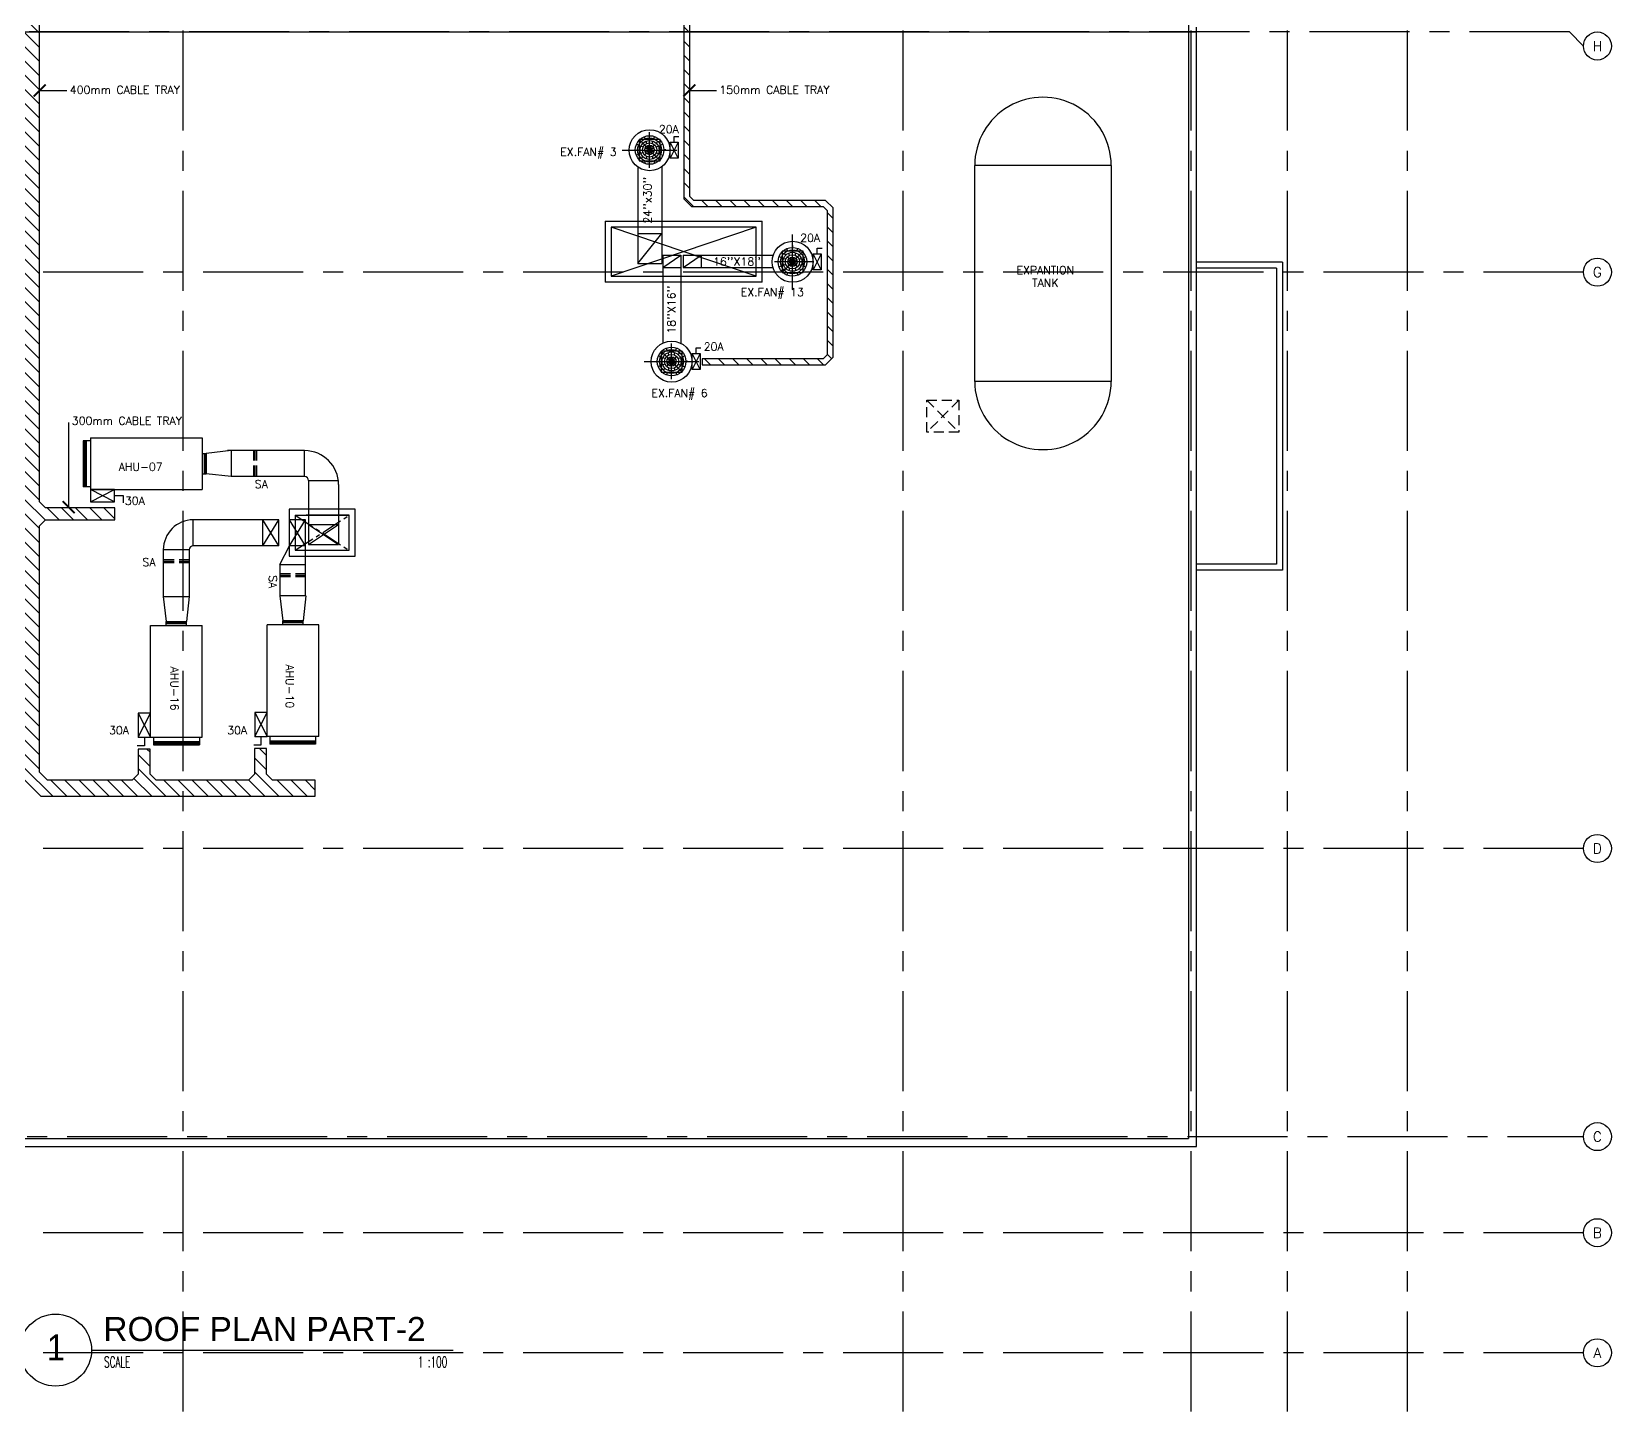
# Model space of a CAD drawing. Extents: x 88800.1 to 88879.5, y 39808.6 to 39887.1.
# Drawn here: x 88839.98 to 88879.47, y 39808.57 to 39843.04 of the extents above; entities that cross this region are included whole.
import ezdxf
from ezdxf.enums import TextEntityAlignment as Align

# ---------------------------------------------------------------- set-up
doc = ezdxf.new("R2010")
doc.units = 0
doc.header["$MEASUREMENT"] = 0
for name, pattern in [('CENTER2', [1.125, 0.75, -0.125, 0.125, -0.125]), ('CENTERX2', [4, 2.5, -0.5, 0.5, -0.5]), ('HIDDEN', [0.375, 0.25, -0.125])]:
    doc.linetypes.add(name, pattern=pattern)
doc.layers.get('0').update_dxf_attribs({"color": 9, "linetype": 'CONTINUOUS'})
for name, color, linetype in [('AX', 9, 'CONTINUOUS'), ('AX-CR', 7, 'CONTINUOUS'), ('AX-TXT', 6, 'CONTINUOUS'), ('AXES', 11, 'CENTERX2'), ('CER', 2, 'CONTINUOUS'), ('CTXT', 6, 'CONTINUOUS'), ('DOOR-NO', 11, 'CONTINUOUS'), ('DUCT', 11, 'CONTINUOUS'), ('E-HATCH', 11, 'CONTINUOUS'), ('E-SOCKETS', 4, 'CONTINUOUS'), ('E-TRAY', 2, 'CONTINUOUS'), ('E-TXT', 2, 'CONTINUOUS'), ('EJ', 11, 'CONTINUOUS'), ('EXDUCT', 11, 'CONTINUOUS'), ('PROJ-L', 9, 'CONTINUOUS'), ('RM-NAME', 2, 'CONTINUOUS'), ('ROOF', 9, 'CONTINUOUS'), ('SAD', 11, 'CONTINUOUS'), ('SHAFT', 9, 'CONTINUOUS'), ('WALL', 9, 'CONTINUOUS')]:
    doc.layers.add(name, color=color, linetype=linetype)
doc.styles.add('ROMANS', font='ROMANS.shx')
doc.styles.add('TTXT', font='ARIAL.TTF', dxfattribs={"width": 0.6})
doc.dimstyles.new('STANDARD in', dxfattribs={"dimtxt": 0.24, "dimasz": 0.1, "dimexe": 0.07, "dimexo": 0.07, "dimgap": 0.05, "dimtad": 1, "dimdec": 3, "dimzin": 0, "dimdsep": 46, "dimtxsty": 'ROMANS', "dimblk": 'ARCHTICK', "dimcen": 0.05, "dimdle": 0.05, "dimclrd": 4, "dimclre": 4, "dimclrt": 2, "dimadec": 0, "dimazin": 0, "dimtfac": 1, "dimtdec": 3, "dimtmove": 2, "dimatfit": 3, "dimldrblk": 'ARCHTICK', "dimfxl": 0, "dimtolj": 1, "dimtzin": 0, "dimarcsym": 0})

# ---------------------------------------------------------------- blocks, each defined once
blk = doc.blocks.new('AXR')
at = {"layer": 'AX-CR'}
blk.add_circle((350, 0), 350, dxfattribs=at)
at = {"layer": 'AX-TXT', "style": 'ROMANS'}
blk.add_attdef('AX', text='', height=250, dxfattribs=at).set_placement((350, 0), align=Align.MIDDLE)

msp = doc.modelspace()

# ---------------------------------------------------------------- hatches: boundary and pattern name
at = {"layer": 'DOOR-NO'}
h = msp.add_hatch(dxfattribs=at)
h.set_pattern_fill('ANSI37', color=2, scale=100, angle=180, style=0)
h.set_pattern_definition([(315, (88849.840988, 39991.666679), (-0.0088388347, -0.0088388348), []), (225, (88849.840988, 39991.666679), (-0.0088388347, 0.0088388348), [])])
h.paths.add_polyline_path([(88844.296, 39831.994), (88844.346, 39831.994), (88844.346, 39832.5), (88844.296, 39832.5)])
h = msp.add_hatch(dxfattribs=at)
h.set_pattern_fill('ANSI37', color=2, scale=100, angle=270, style=0)
h.set_pattern_definition([(45, (88684.178574, 39833.798838), (0.0088388347, -0.0088388348), []), (315, (88684.178574, 39833.798838), (-0.0088388347, -0.0088388348), [])])
h.paths.add_polyline_path([(88843.851, 39828.254), (88843.851, 39828.304), (88843.345, 39828.304), (88843.345, 39828.254)])
h = msp.add_hatch(dxfattribs=at)
h.set_pattern_fill('ANSI37', color=2, scale=100, angle=90, style=0)
h.set_pattern_definition([(135, (89005.932662, 39833.814864), (-0.0088388347, -0.0088388348), []), (225, (89005.932662, 39833.814864), (0.0088388347, -0.0088388348), [])])
h.paths.add_polyline_path([(88846.766, 39828.27), (88846.766, 39828.32), (88846.26, 39828.32), (88846.26, 39828.27)])
at = {"layer": 'E-HATCH', "linetype": 'Continuous'}
h = msp.add_hatch(dxfattribs=at)
h.set_pattern_fill('ANSI31', color=256, scale=2, angle=90, style=0)
h.paths.add_polyline_path([(88856.435, 39844.943), (88856.248, 39845.131), (88847.97, 39845.131), (88847.77, 39845.331), (88847.77, 39853.319), (88847.97, 39853.519), (88852.639, 39853.519), (88852.789, 39853.669), (88857.389, 39853.669), (88857.489, 39853.569), (88857.489, 39850.821), (88857.639, 39850.821), (88857.639, 39853.631), (88857.451, 39853.819), (88852.786, 39853.819), (88852.636, 39853.969), (88852.636, 39855.734), (88852.336, 39855.734), (88852.336, 39853.969), (88852.186, 39853.819), (88841.148, 39853.819), (88840.998, 39853.969), (88840.998, 39855.734), (88840.698, 39855.734), (88840.698, 39853.845), (88841.024, 39853.519), (88847.17, 39853.519), (88847.37, 39853.319), (88847.37, 39845.781), (88847.17, 39845.581), (88821.283, 39845.581), (88821.133, 39845.731), (88821.133, 39859.294), (88820.657, 39859.77), (88818.802, 39859.77), (88818.802, 39859.47), (88820.533, 39859.47), (88820.833, 39859.17), (88820.833, 39852.181), (88820.683, 39852.031), (88820.454, 39852.031), (88820.454, 39851.731), (88820.683, 39851.731), (88820.833, 39851.581), (88820.833, 39845.731), (88820.683, 39845.581), (88809.096, 39845.581), (88809.096, 39844.981), (88839.481, 39844.981), (88839.781, 39844.681), (88839.781, 39824.369), (88840.215, 39823.935), (88847.071, 39823.935), (88847.071, 39824.335), (88846.006, 39824.335), (88845.856, 39824.485), (88845.856, 39825.133), (88845.556, 39825.133), (88845.556, 39824.485), (88845.406, 39824.335), (88843.091, 39824.335), (88842.941, 39824.485), (88842.941, 39825.116), (88842.641, 39825.116), (88842.641, 39824.485), (88842.491, 39824.335), (88840.381, 39824.335), (88840.181, 39824.535), (88840.181, 39830.691), (88840.331, 39830.841), (88842.061, 39830.841), (88842.061, 39831.141), (88840.331, 39831.141), (88840.181, 39831.291), (88840.181, 39844.681), (88840.481, 39844.981), (88856.185, 39844.981), (88856.285, 39844.881), (88856.285, 39838.862), (88856.473, 39838.674), (88859.766, 39838.674), (88859.866, 39838.574), (88859.866, 39834.966), (88859.766, 39834.866), (88856.745, 39834.866), (88856.745, 39834.716), (88859.828, 39834.716), (88860.016, 39834.904), (88860.016, 39838.637), (88859.828, 39838.824), (88856.535, 39838.824), (88856.435, 39838.924)])

# ---------------------------------------------------------------- linework, layer by layer
at = {"layer": 'AX', "color": 2, "linetype": 'HIDDEN'}
for p, q in [((88845.528, 39832.572), (88845.528, 39831.922)), ((88845.563, 39832.572), (88845.563, 39831.922)), ((88845.602, 39832.572), (88845.602, 39831.922)), ((88843.922, 39829.842), (88843.272, 39829.842)), ((88843.922, 39829.802), (88843.272, 39829.802)), ((88843.922, 39829.767), (88843.272, 39829.767)), ((88846.829, 39829.49), (88846.199, 39829.49)), ((88846.829, 39829.455), (88846.199, 39829.455)), ((88846.829, 39829.416), (88846.199, 39829.416))]:
    msp.add_line(p, q, dxfattribs=at)
at = {"layer": 'AX', "color": 2}
for p, q in [((88846.905, 39830.228), (88847.655, 39830.728)), ((88846.905, 39830.728), (88847.655, 39830.228))]:
    msp.add_line(p, q, dxfattribs=at)
at = {"layer": 'AX-CR'}
msp.add_circle((88879.12, 39813.032), 0.35, dxfattribs=at)
at = {"layer": 'AXES'}
for p, q in [((88843.77, 39808.567), (88843.77, 39886.38)), ((88861.77, 39808.567), (88861.77, 39886.38)), ((88868.97, 39808.567), (88868.97, 39886.38)), ((88871.37, 39808.567), (88871.37, 39886.38)), ((88874.37, 39808.567), (88874.37, 39886.38)), ((88878.42, 39843.032), (88801.221, 39843.032)), ((88878.42, 39843.032), (88878.77, 39842.682)), ((88878.77, 39837.032), (88800.871, 39837.032)), ((88878.77, 39822.632), (88800.871, 39822.632)), ((88800.871, 39815.432), (88878.77, 39815.432)), ((88878.77, 39813.032), (88824.866, 39813.032)), ((88878.77, 39810.032), (88800.871, 39810.032))]:
    msp.add_line(p, q, dxfattribs=at)
at = {"layer": 'CER', "color": 6}
msp.add_line((88841.481, 39810.098), (88850.517, 39810.098), dxfattribs=at)
msp.add_circle((88840.581, 39810.098), 0.9, dxfattribs=at)
at = {"layer": 'DOOR-NO', "color": 11}
for p, q in [((88863.555, 39834.303), (88863.555, 39839.696)), ((88866.967, 39839.696), (88863.555, 39839.696)), ((88866.967, 39839.696), (88866.967, 39834.303)), ((88866.967, 39834.303), (88863.555, 39834.303)), ((88841.456, 39832.892), (88844.246, 39832.892)), ((88841.456, 39832.892), (88841.456, 39831.602)), ((88844.246, 39832.892), (88844.246, 39831.602)), ((88841.456, 39831.602), (88844.246, 39831.602)), ((88842.953, 39825.414), (88842.953, 39828.204)), ((88842.953, 39828.204), (88844.243, 39828.204)), ((88844.243, 39825.414), (88844.243, 39828.204)), ((88845.868, 39825.43), (88845.868, 39828.22)), ((88847.158, 39828.22), (88845.868, 39828.22)), ((88847.158, 39825.43), (88847.158, 39828.22)), ((88842.953, 39825.414), (88844.243, 39825.414)), ((88847.158, 39825.43), (88845.868, 39825.43))]:
    msp.add_line(p, q, dxfattribs=at)
at = {"layer": 'DOOR-NO', "color": 2}
for p, q in [((88841.267, 39832.814), (88841.267, 39831.671)), ((88841.456, 39832.814), (88841.267, 39832.814)), ((88841.294, 39832.823), (88841.294, 39831.68)), ((88841.312, 39832.814), (88841.312, 39831.671)), ((88841.344, 39832.814), (88841.344, 39831.671)), ((88841.456, 39831.671), (88841.267, 39831.671))]:
    msp.add_line(p, q, dxfattribs=at)
at = {"layer": 'DOOR-NO', "color": 6}
for p, q in [((88841.456, 39832.892), (88841.456, 39831.602)), ((88842.953, 39825.414), (88844.243, 39825.414)), ((88847.158, 39825.43), (88845.868, 39825.43))]:
    msp.add_line(p, q, dxfattribs=at)
at = {"layer": 'DOOR-NO', "color": 3}
for p, q in [((88844.246, 39832.5), (88844.346, 39832.5)), ((88844.246, 39831.994), (88844.346, 39831.994)), ((88843.345, 39828.204), (88843.345, 39828.304)), ((88843.851, 39828.204), (88843.851, 39828.304)), ((88846.26, 39828.22), (88846.26, 39828.32)), ((88846.766, 39828.22), (88846.766, 39828.32)), ((88843.022, 39825.252), (88844.165, 39825.252)), ((88843.031, 39825.414), (88843.031, 39825.225)), ((88843.031, 39825.301), (88844.174, 39825.301)), ((88843.031, 39825.27), (88844.174, 39825.27)), ((88843.031, 39825.225), (88844.174, 39825.225)), ((88844.174, 39825.414), (88844.174, 39825.225)), ((88845.937, 39825.43), (88845.937, 39825.241)), ((88847.08, 39825.317), (88845.937, 39825.317)), ((88847.08, 39825.286), (88845.937, 39825.286)), ((88847.08, 39825.241), (88845.937, 39825.241)), ((88847.089, 39825.268), (88845.946, 39825.268)), ((88847.08, 39825.43), (88847.08, 39825.241))]:
    msp.add_line(p, q, dxfattribs=at)
at = {"layer": 'DOOR-NO'}
for p, q in [((88844.296, 39832.5), (88844.296, 39831.994)), ((88844.346, 39832.5), (88844.346, 39831.994)), ((88843.345, 39828.304), (88843.851, 39828.304)), ((88843.345, 39828.254), (88843.851, 39828.254)), ((88846.766, 39828.32), (88846.26, 39828.32)), ((88846.766, 39828.27), (88846.26, 39828.27))]:
    msp.add_line(p, q, dxfattribs=at)
at = {"layer": 'DOOR-NO', "color": 11}
for centre, major_axis, start_param, end_param in [((88865.261, 39839.696), (1.206, 1.206), 5.497787, 8.63938), ((88865.261, 39834.303), (-1.206, 1.206), 0.785398, 3.926991)]:
    msp.add_ellipse(centre, major_axis=major_axis, ratio=1, start_param=start_param, end_param=end_param, dxfattribs=at)
at = {"layer": 'DUCT', "color": 11}
for p, q in [((88855.155, 39840.202), (88855.1, 39840.226)), ((88855.692, 39840.343), (88855.164, 39840.343)), ((88855.164, 39840.343), (88855.164, 39839.815)), ((88855.164, 39840.343), (88855.692, 39839.815)), ((88855.262, 39840.253), (88855.22, 39840.296)), ((88855.321, 39840.36), (88855.3, 39840.416)), ((88855.363, 39840.248), (88855.342, 39840.304)), ((88855.428, 39839.642), (88855.428, 39840.529)), ((88855.489, 39840.248), (88855.51, 39840.304)), ((88855.532, 39840.36), (88855.553, 39840.416)), ((88855.59, 39840.253), (88855.632, 39840.296)), ((88855.692, 39839.815), (88855.692, 39840.343)), ((88855.698, 39840.202), (88855.753, 39840.226)), ((88854.746, 39840.079), (88856.107, 39840.079)), ((88855.151, 39839.975), (88855.095, 39839.953)), ((88855.13, 39840.084), (88855.19, 39840.084)), ((88855.262, 39840.019), (88855.207, 39839.997)), ((88855.265, 39840.154), (88855.21, 39840.178)), ((88855.262, 39839.913), (88855.22, 39839.87)), ((88855.426, 39840.082), (88855.304, 39840.21)), ((88855.426, 39840.084), (88855.304, 39839.957)), ((88855.426, 39840.084), (88855.318, 39840.041)), ((88855.426, 39840.084), (88855.32, 39840.13)), ((88855.363, 39839.918), (88855.342, 39839.862)), ((88855.426, 39840.082), (88855.385, 39840.192)), ((88855.426, 39840.084), (88855.385, 39839.974)), ((88855.426, 39840.082), (88855.549, 39840.21)), ((88855.426, 39840.082), (88855.468, 39840.192)), ((88855.426, 39840.084), (88855.533, 39840.13)), ((88855.426, 39840.084), (88855.534, 39840.041)), ((88855.426, 39840.084), (88855.549, 39839.957)), ((88855.426, 39840.084), (88855.468, 39839.974)), ((88855.489, 39839.918), (88855.51, 39839.862)), ((88855.588, 39840.154), (88855.643, 39840.178)), ((88855.59, 39840.019), (88855.646, 39839.997)), ((88855.59, 39839.913), (88855.632, 39839.87)), ((88855.722, 39840.084), (88855.662, 39840.084)), ((88855.702, 39839.975), (88855.757, 39839.953)), ((88855.164, 39839.815), (88855.692, 39839.815)), ((88855.321, 39839.806), (88855.3, 39839.75)), ((88855.532, 39839.806), (88855.553, 39839.75)), ((88859.003, 39836.608), (88859.003, 39837.969)), ((88859.267, 39837.554), (88858.739, 39837.554)), ((88858.739, 39837.554), (88858.739, 39837.026)), ((88858.739, 39837.026), (88859.267, 39837.554)), ((88858.83, 39837.453), (88858.787, 39837.494)), ((88858.881, 39837.56), (88858.857, 39837.615)), ((88858.929, 39837.45), (88858.905, 39837.505)), ((88858.999, 39837.701), (88858.999, 39837.644)), ((88858.999, 39837.584), (88858.999, 39837.524)), ((88859.064, 39837.452), (88859.086, 39837.508)), ((88859.108, 39837.564), (88859.13, 39837.62)), ((88859.17, 39837.453), (88859.213, 39837.494)), ((88859.267, 39837.026), (88859.267, 39837.554)), ((88859.515, 39837.29), (88858.554, 39837.29)), ((88858.723, 39837.394), (88858.667, 39837.415)), ((88858.723, 39837.183), (88858.667, 39837.162)), ((88858.835, 39837.351), (88858.779, 39837.373)), ((88858.835, 39837.226), (88858.779, 39837.204)), ((88858.83, 39837.124), (88858.787, 39837.083)), ((88859.001, 39837.288), (88858.873, 39837.411)), ((88859.001, 39837.288), (88858.873, 39837.166)), ((88859.001, 39837.288), (88858.891, 39837.33)), ((88859.001, 39837.288), (88858.891, 39837.247)), ((88858.929, 39837.127), (88858.905, 39837.072)), ((88858.999, 39837.288), (88858.953, 39837.395)), ((88858.999, 39837.288), (88858.953, 39837.182)), ((88858.999, 39837.288), (88859.126, 39837.411)), ((88858.999, 39837.288), (88859.042, 39837.396)), ((88858.999, 39837.288), (88859.109, 39837.33)), ((88858.999, 39837.288), (88859.126, 39837.166)), ((88858.999, 39837.288), (88859.042, 39837.18)), ((88858.999, 39837.288), (88859.109, 39837.247)), ((88859.064, 39837.125), (88859.086, 39837.069)), ((88859.165, 39837.351), (88859.221, 39837.373)), ((88859.165, 39837.226), (88859.221, 39837.204)), ((88859.17, 39837.124), (88859.213, 39837.083)), ((88859.277, 39837.394), (88859.333, 39837.415)), ((88859.277, 39837.183), (88859.333, 39837.162)), ((88858.739, 39837.026), (88859.267, 39837.026)), ((88858.881, 39837.017), (88858.857, 39836.962)), ((88858.999, 39836.992), (88858.999, 39837.052)), ((88859.108, 39837.013), (88859.13, 39836.957)), ((88855.871, 39835.077), (88855.849, 39835.133)), ((88855.978, 39834.359), (88855.978, 39835.245)), ((88856.082, 39835.077), (88856.103, 39835.133)), ((88855.296, 39834.796), (88856.657, 39834.796)), ((88855.701, 39834.691), (88855.645, 39834.669)), ((88855.705, 39834.919), (88855.65, 39834.943)), ((88855.68, 39834.8), (88855.74, 39834.8)), ((88856.242, 39835.06), (88855.714, 39835.06)), ((88855.714, 39835.06), (88855.714, 39834.532)), ((88855.714, 39835.06), (88856.242, 39834.532)), ((88855.812, 39834.735), (88855.757, 39834.713)), ((88855.815, 39834.871), (88855.76, 39834.895)), ((88855.812, 39834.969), (88855.77, 39835.012)), ((88855.976, 39834.799), (88855.854, 39834.926)), ((88855.976, 39834.8), (88855.854, 39834.673)), ((88855.976, 39834.8), (88855.868, 39834.757)), ((88855.976, 39834.8), (88855.87, 39834.847)), ((88855.913, 39834.964), (88855.892, 39835.02)), ((88855.976, 39834.799), (88855.935, 39834.908)), ((88855.976, 39834.8), (88855.935, 39834.691)), ((88855.976, 39834.799), (88856.099, 39834.926)), ((88855.976, 39834.799), (88856.018, 39834.908)), ((88855.976, 39834.8), (88856.083, 39834.847)), ((88855.976, 39834.8), (88856.084, 39834.757)), ((88855.976, 39834.8), (88856.099, 39834.673)), ((88855.976, 39834.8), (88856.018, 39834.691)), ((88856.039, 39834.964), (88856.06, 39835.02)), ((88856.138, 39834.871), (88856.193, 39834.895)), ((88856.14, 39834.969), (88856.182, 39835.012)), ((88856.14, 39834.735), (88856.196, 39834.713)), ((88856.272, 39834.8), (88856.212, 39834.8)), ((88856.242, 39834.532), (88856.242, 39835.06)), ((88856.248, 39834.919), (88856.303, 39834.943)), ((88856.252, 39834.691), (88856.307, 39834.669)), ((88855.714, 39834.532), (88856.242, 39834.532)), ((88855.812, 39834.63), (88855.77, 39834.586)), ((88855.871, 39834.522), (88855.849, 39834.466)), ((88855.913, 39834.634), (88855.892, 39834.578)), ((88856.039, 39834.634), (88856.06, 39834.578)), ((88856.082, 39834.522), (88856.103, 39834.466)), ((88856.14, 39834.63), (88856.182, 39834.586))]:
    msp.add_line(p, q, dxfattribs=at)
at = {"layer": 'DUCT', "color": 1}
for p, q in [((88855.838, 39840.084), (88855.782, 39840.084)), ((88856.388, 39834.8), (88856.332, 39834.8))]:
    msp.add_line(p, q, dxfattribs=at)
at = {"layer": 'DUCT'}
for p, q in [((88844.97, 39832.572), (88844.346, 39832.5)), ((88845.818, 39832.572), (88844.97, 39832.572)), ((88844.97, 39832.572), (88844.97, 39831.922)), ((88846.805, 39831.922), (88846.805, 39832.572)), ((88844.97, 39831.922), (88844.346, 39831.994)), ((88846.805, 39831.922), (88844.97, 39831.922)), ((88846.905, 39831.822), (88846.905, 39830.228)), ((88846.905, 39831.822), (88847.649, 39831.822)), ((88844.023, 39830.195), (88844.023, 39830.845)), ((88846.829, 39830.845), (88846.429, 39830.845)), ((88843.273, 39830.095), (88843.273, 39828.928)), ((88843.923, 39830.095), (88843.273, 39830.095)), ((88843.923, 39830.095), (88843.923, 39828.928)), ((88846.188, 39829.726), (88846.429, 39830.195)), ((88846.829, 39830.195), (88846.429, 39830.195)), ((88846.188, 39829.726), (88846.188, 39828.944)), ((88846.188, 39829.726), (88846.829, 39829.726)), ((88843.273, 39828.928), (88843.923, 39828.928)), ((88843.273, 39828.928), (88843.345, 39828.304)), ((88843.923, 39828.928), (88843.851, 39828.304)), ((88846.838, 39828.944), (88846.188, 39828.944)), ((88846.188, 39828.944), (88846.26, 39828.32)), ((88846.838, 39828.944), (88846.766, 39828.32))]:
    msp.add_line(p, q, dxfattribs=at)
at = {"layer": 'DUCT', "linetype": 'ByBlock'}
for p, q in [((88846.805, 39832.572), (88844.877, 39832.572)), ((88846.163, 39830.845), (88844.023, 39830.845)), ((88845.763, 39830.195), (88845.763, 39830.845)), ((88846.163, 39830.195), (88846.163, 39830.845)), ((88846.429, 39830.195), (88846.429, 39830.845)), ((88846.829, 39828.944), (88846.829, 39830.845)), ((88846.163, 39830.195), (88844.023, 39830.195))]:
    msp.add_line(p, q, dxfattribs=at)
at = {"layer": 'DUCT', "color": 2, "linetype": 'ByBlock'}
for p, q in [((88845.763, 39830.195), (88846.163, 39830.845)), ((88846.163, 39830.195), (88845.763, 39830.845)), ((88846.829, 39830.195), (88846.429, 39830.845)), ((88846.429, 39830.195), (88846.829, 39830.845))]:
    msp.add_line(p, q, dxfattribs=at)
at = {"layer": 'DUCT'}
for centre, major_axis, start_param, end_param in [((88855.428, 39840.079), (-0.362, 0.362), 3.926991, 10.210176), ((88859.003, 39837.29), (-0.362, 0.362), 3.926991, 10.210176), ((88855.978, 39834.796), (-0.362, 0.362), 3.926991, 10.210176), ((88846.805, 39831.722), (-0.601, 0.601), 3.926991, 5.497787), ((88846.805, 39831.822), (0.0707, 0.0707), 5.497787, 7.068583), ((88844.023, 39830.095), (0.53, 0.53), 0.785398, 2.356194), ((88844.023, 39830.095), (0.0707, 0.0707), 0.785398, 2.356194)]:
    msp.add_ellipse(centre, major_axis=major_axis, ratio=1, start_param=start_param, end_param=end_param, dxfattribs=at)
at = {"layer": 'DUCT', "color": 11}
for centre, major_axis, start_param, end_param in [((88855.428, 39840.084), (-0.253, 0.253), 3.926991, 10.210176), ((88855.428, 39840.084), (0.211, 0.211), 5.497787, 11.780972), ((88855.428, 39840.084), (-0.168, 0.168), 3.926991, 10.210176), ((88855.428, 39840.084), (-0.126, 0.126), 3.926991, 10.210176), ((88855.428, 39840.084), (0.0832, 0.0832), 5.497787, 11.780972), ((88858.999, 39837.29), (0.253, 0.253), 5.497787, 11.780972), ((88858.999, 39837.29), (-0.211, 0.211), 3.926991, 10.210176), ((88858.999, 39837.29), (-0.168, 0.168), 3.926991, 10.210176), ((88858.999, 39837.29), (0.126, 0.126), 5.497787, 11.780972), ((88858.999, 39837.29), (-0.0832, 0.0832), 3.926991, 10.210176), ((88855.978, 39834.8), (0.253, 0.253), 5.497787, 11.780972), ((88855.978, 39834.8), (0.211, 0.211), 5.497787, 11.780972), ((88855.978, 39834.8), (-0.168, 0.168), 3.926991, 10.210176), ((88855.978, 39834.8), (0.126, 0.126), 5.497787, 11.780972), ((88855.978, 39834.8), (0.0832, 0.0832), 5.497787, 11.780972)]:
    msp.add_ellipse(centre, major_axis=major_axis, ratio=1, start_param=start_param, end_param=end_param, dxfattribs=at)
at = {"layer": 'E-SOCKETS'}
for p, q in [((88856.042, 39840.422), (88856.163, 39840.422)), ((88856.042, 39840.279), (88856.042, 39840.422)), ((88859.618, 39837.633), (88859.739, 39837.633)), ((88859.618, 39837.49), (88859.618, 39837.633)), ((88856.592, 39834.996), (88856.592, 39835.138)), ((88856.592, 39835.138), (88856.713, 39835.138)), ((88842.056, 39831.448), (88842.27, 39831.448)), ((88842.27, 39831.448), (88842.27, 39831.266)), ((88842.799, 39825.414), (88842.799, 39825.2)), ((88845.714, 39825.216), (88845.532, 39825.216)), ((88845.714, 39825.43), (88845.714, 39825.216)), ((88842.799, 39825.2), (88842.618, 39825.2))]:
    msp.add_line(p, q, dxfattribs=at)
for points in [[(88855.939, 39840.279), (88856.145, 39840.279), (88855.939, 39839.879), (88855.939, 39839.879)], [(88855.939, 39840.279), (88856.145, 39840.279), (88856.145, 39839.879), (88855.939, 39839.879)], [(88855.939, 39840.279), (88856.145, 39840.279), (88856.145, 39839.879), (88856.145, 39839.879)], [(88859.515, 39837.49), (88859.721, 39837.49), (88859.515, 39837.09), (88859.515, 39837.09)], [(88859.515, 39837.49), (88859.721, 39837.49), (88859.721, 39837.09), (88859.515, 39837.09)], [(88859.515, 39837.49), (88859.721, 39837.49), (88859.721, 39837.09), (88859.721, 39837.09)], [(88856.489, 39834.996), (88856.695, 39834.996), (88856.695, 39834.596), (88856.695, 39834.596)], [(88856.489, 39834.996), (88856.695, 39834.996), (88856.695, 39834.596), (88856.489, 39834.596)], [(88856.489, 39834.996), (88856.695, 39834.996), (88856.489, 39834.596), (88856.489, 39834.596)], [(88841.456, 39831.602), (88841.456, 39831.293), (88842.056, 39831.602), (88842.056, 39831.602)], [(88841.456, 39831.602), (88841.456, 39831.293), (88842.056, 39831.293), (88842.056, 39831.602)], [(88841.456, 39831.602), (88841.456, 39831.293), (88842.056, 39831.293), (88842.056, 39831.293)], [(88842.953, 39826.014), (88842.644, 39826.014), (88842.644, 39825.414), (88842.644, 39825.414)], [(88842.953, 39826.014), (88842.644, 39826.014), (88842.644, 39825.414), (88842.953, 39825.414)], [(88842.953, 39826.014), (88842.644, 39826.014), (88842.953, 39825.414), (88842.953, 39825.414)], [(88845.868, 39826.03), (88845.559, 39826.03), (88845.559, 39825.43), (88845.559, 39825.43)], [(88845.868, 39826.03), (88845.559, 39826.03), (88845.559, 39825.43), (88845.868, 39825.43)], [(88845.868, 39826.03), (88845.559, 39826.03), (88845.868, 39825.43), (88845.868, 39825.43)]]:
    msp.add_lwpolyline(points, close=True, dxfattribs=at)
at = {"layer": 'E-TRAY', "color": 4}
for p, q in [((88855.967, 39840.279), (88856.117, 39840.279)), ((88859.543, 39837.49), (88859.693, 39837.49)), ((88856.517, 39834.996), (88856.667, 39834.996))]:
    msp.add_line(p, q, dxfattribs=at)
for points in [[(88839.781, 39824.369), (88840.215, 39823.935), (88847.071, 39823.935), (88847.071, 39824.335), (88846.006, 39824.335), (88845.856, 39824.485), (88845.856, 39825.133), (88845.556, 39825.133), (88845.556, 39824.485), (88845.406, 39824.335), (88843.091, 39824.335), (88842.941, 39824.485), (88842.941, 39825.116), (88842.641, 39825.116), (88842.641, 39824.485), (88842.491, 39824.335), (88840.381, 39824.335), (88840.181, 39824.535), (88840.181, 39830.691), (88840.331, 39830.841), (88842.061, 39830.841), (88842.061, 39831.141), (88840.331, 39831.141), (88840.181, 39831.291), (88840.181, 39844.681)], [(88856.285, 39844.881), (88856.285, 39838.862), (88856.473, 39838.674), (88859.766, 39838.674), (88859.866, 39838.574), (88859.866, 39834.966), (88859.766, 39834.866), (88856.745, 39834.866), (88856.745, 39834.716), (88859.828, 39834.716), (88860.016, 39834.904), (88860.016, 39838.637), (88859.828, 39838.824), (88856.535, 39838.824), (88856.435, 39838.924), (88856.435, 39844.943)]]:
    msp.add_lwpolyline(points, dxfattribs=at)
at = {"layer": 'EJ'}
msp.add_line((88828.692, 39843.032), (88869.096, 39843.032), dxfattribs=at)
at = {"layer": 'EXDUCT'}
for p, q in [((88855.134, 39839.661), (88855.134, 39837.25)), ((88855.734, 39839.669), (88855.734, 39837.25)), ((88855.134, 39837.25), (88855.734, 39838)), ((88855.134, 39838), (88855.734, 39838)), ((88855.134, 39837.25), (88855.734, 39837.25))]:
    msp.add_line(p, q, dxfattribs=at)
at = {"layer": 'EXDUCT', "linetype": 'ByBlock'}
for p, q in [((88855.762, 39837.452), (88855.762, 39835.259)), ((88855.762, 39837.452), (88856.212, 39837.452)), ((88855.762, 39837.152), (88856.212, 39837.452)), ((88855.762, 39837.152), (88856.212, 39837.152)), ((88856.212, 39837.452), (88856.212, 39835.25)), ((88856.265, 39837.452), (88858.519, 39837.452)), ((88856.265, 39837.152), (88856.715, 39837.452)), ((88856.265, 39837.452), (88856.265, 39837.152)), ((88856.265, 39837.152), (88858.511, 39837.152)), ((88856.715, 39837.452), (88856.715, 39837.152))]:
    msp.add_line(p, q, dxfattribs=at)
at = {"layer": 'PROJ-L', "linetype": 'Continuous'}
for p, q in [((88871.246, 39837.282), (88869.096, 39837.282)), ((88871.096, 39837.132), (88869.096, 39837.132)), ((88871.096, 39837.132), (88871.096, 39829.732)), ((88871.246, 39837.282), (88871.246, 39829.582)), ((88871.096, 39829.732), (88869.096, 39829.732)), ((88871.246, 39829.582), (88869.096, 39829.582))]:
    msp.add_line(p, q, dxfattribs=at)
at = {"layer": 'ROOF'}
msp.add_line((88836.446, 39843.032), (88869.096, 39843.032), dxfattribs=at)
at = {"layer": 'ROOF', "color": 0, "linetype": 'Continuous'}
for p, q in [((88868.896, 39843.302), (88868.896, 39815.382)), ((88869.096, 39815.182), (88869.096, 39843.152)), ((88836.646, 39815.382), (88868.896, 39815.382)), ((88836.446, 39815.182), (88869.096, 39815.182))]:
    msp.add_line(p, q, dxfattribs=at)
at = {"layer": 'ROOF', "linetype": 'Continuous'}
for p, q in [((88858.095, 39836.932), (88854.469, 39838.157)), ((88858.095, 39838.157), (88854.469, 39836.932))]:
    msp.add_line(p, q, dxfattribs=at)
at = {"layer": 'SAD'}
for p, q in [((88847.655, 39831.722), (88847.655, 39830.228)), ((88846.905, 39830.728), (88847.655, 39830.728)), ((88846.905, 39830.228), (88847.655, 39830.228))]:
    msp.add_line(p, q, dxfattribs=at)
at = {"layer": 'SHAFT', "linetype": 'HIDDEN'}
for p, q in [((88862.36, 39833.832), (88863.16, 39833.032)), ((88863.16, 39833.832), (88862.36, 39833.032))]:
    msp.add_line(p, q, dxfattribs=at)
msp.add_lwpolyline([(88862.36, 39833.832), (88863.16, 39833.832), (88863.16, 39833.032), (88862.36, 39833.032)], close=True, dxfattribs=at)
at = {"layer": 'WALL'}
for p, q in [((88854.32, 39838.307), (88854.32, 39836.782)), ((88854.32, 39838.307), (88858.245, 39838.307)), ((88858.245, 39836.782), (88858.245, 39838.307)), ((88858.095, 39838.157), (88854.469, 39838.157)), ((88854.469, 39838.157), (88854.469, 39836.932)), ((88858.095, 39836.932), (88858.095, 39838.157)), ((88858.245, 39836.782), (88854.32, 39836.782)), ((88854.469, 39836.932), (88858.095, 39836.932)), ((88846.42, 39831.107), (88846.42, 39829.932)), ((88848.07, 39831.107), (88846.42, 39831.107)), ((88846.57, 39830.957), (88846.57, 39830.082)), ((88846.57, 39830.957), (88847.92, 39830.957)), ((88847.92, 39830.957), (88846.845, 39830.957)), ((88847.92, 39830.082), (88847.92, 39830.957)), ((88848.07, 39829.932), (88848.07, 39831.107)), ((88846.57, 39830.082), (88847.92, 39830.082)), ((88846.42, 39829.932), (88848.07, 39829.932))]:
    msp.add_line(p, q, dxfattribs=at)
at = {"layer": 'WALL', "color": 97, "linetype": 'CENTER2', "ltscale": 0.7}
for p, q in [((88846.57, 39830.957), (88847.92, 39830.082)), ((88846.57, 39830.082), (88847.92, 39830.957))]:
    msp.add_line(p, q, dxfattribs=at)

# ---------------------------------------------------------------- block references
at = {"layer": 'AXES', "xscale": 0.001000000003841706, "yscale": 0.000999999996565748, "zscale": 0.001}
for p, values in [((88878.77, 39842.682), {'AX': 'H'}), ((88878.77, 39837.032), {'AX': 'G'}), ((88878.77, 39822.632), {'AX': 'D'}), ((88878.77, 39815.432), {'AX': 'C'}), ((88878.77, 39810.032), {'AX': 'A'})]:
    msp.add_blockref('AXR', p, dxfattribs=at).add_auto_attribs(values)

# ---------------------------------------------------------------- texts
at = {"layer": 'AX-TXT', "style": 'ROMANS'}
msp.add_attdef('B', text='1', height=0.25, dxfattribs=at).set_placement((88879.12, 39813.032), align=Align.MIDDLE)
at = {"layer": 'CTXT', "style": 'TTXT'}
msp.add_text('ROOF PLAN PART-2', height=0.6, dxfattribs=at).set_placement((88841.774, 39810.326))
at = {"layer": 'CTXT', "style": 'TTXT', "width": 0.9}
msp.add_text('1', height=0.65, dxfattribs=at).set_placement((88840.363, 39809.839))
at = {"layer": 'E-TRAY', "color": 4, "style": 'ROMANS'}
for s, p in [('400mm CABLE TRAY', (88840.936, 39841.487)), ('150mm CABLE TRAY', (88857.174, 39841.487)), ('20A', (88855.66, 39840.502)), ('20A', (88859.193, 39837.787)), ('20A', (88856.781, 39835.072)), ('300mm CABLE TRAY', (88840.986, 39833.218)), ('30A', (88842.314, 39831.219)), ('30A', (88841.917, 39825.485)), ('30A', (88844.87, 39825.485))]:
    msp.add_text(s, height=0.2, dxfattribs=at).set_placement(p)
at = {"layer": 'E-TXT', "style": 'ROMANS', "width": 0.6}
for s, p in [('SCALE ', (88841.792, 39809.668)), ('1 :100', (88849.635, 39809.668))]:
    msp.add_text(s, height=0.27, dxfattribs=at).set_placement(p)
at = {"layer": 'RM-NAME', "style": 'ROMANS', "width": 1}
for s, p in [('EX.FAN# 3', (88853.899, 39840.021)), ("16''X18''", (88857.614, 39837.295)), ('EXPANTION', (88865.32, 39837.085)), ('EX.FAN# 13', (88858.497, 39836.517)), ('TANK', (88865.32, 39836.767)), ('EX.FAN# 6', (88856.178, 39833.997)), ('AHU-07', (88842.708, 39832.168)), ('SA', (88845.723, 39831.737)), ('SA', (88842.915, 39829.785))]:
    msp.add_text(s, height=0.2, dxfattribs=at).set_placement(p, align=Align.MIDDLE)
for s, rotation, p in [("24''x30''", 90, (88855.377, 39838.83)), ("18''X16''", 90, (88855.972, 39836.096)), ('SA', 270, (88846.014, 39829.295)), ('AHU-10', 270, (88846.434, 39826.682)), ('AHU-16', 270, (88843.554, 39826.628))]:
    msp.add_text(s, height=0.2, rotation=rotation, dxfattribs=at).set_placement(p, align=Align.MIDDLE)

# ---------------------------------------------------------------- leaders
at = {"linetype": 'Continuous'}
for points in [[(88840.183, 39841.569), (88840.86, 39841.569)], [(88856.422, 39841.569), (88857.099, 39841.569)], [(88840.908, 39831.16), (88840.908, 39833.276)]]:
    msp.add_leader(points, dimstyle='STANDARD in', override={"dimasz": 0.3, "dimgap": 0.05, "dimtad": 0}, dxfattribs=at)

doc.saveas('drawing.dxf')
